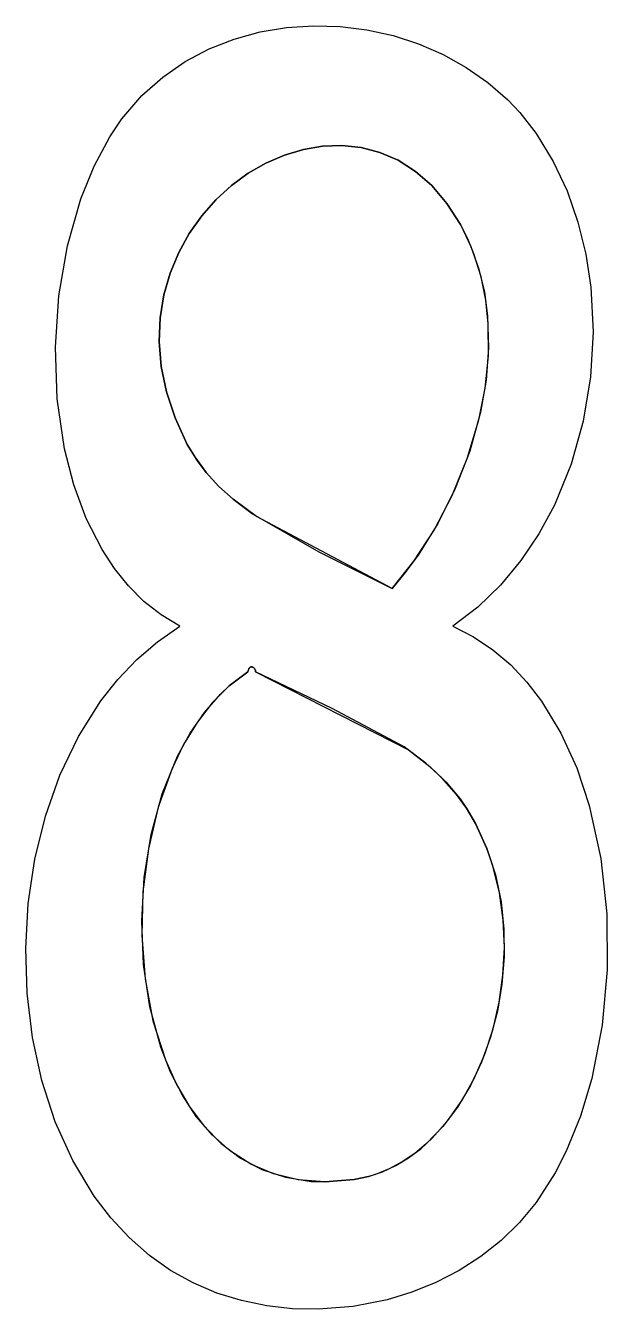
# Model space of a CAD drawing. Extents: x 0.15 to 1.08, y 0.15 to 2.22.
import ezdxf

# ---------------------------------------------------------------- set-up
doc = ezdxf.new("R2010")
doc.units = 0
doc.layers.add('8', color=7, linetype='CONTINUOUS')

msp = doc.modelspace()

# ---------------------------------------------------------------- linework, layer by layer
at = {"layer": '8'}
for points in [[(0.8317, 1.2526, 5.7484), (0.8652, 1.2356, 5.7484), (0.8962, 1.2148, 5.7484), (0.9247, 1.1904, 5.7484), (0.9508, 1.1628, 5.7484), (0.9744, 1.1321, 5.7484), (1.0053, 1.081, 5.7484), (1.0307, 1.0249, 5.7484), (1.0509, 0.9645, 5.7484), (1.0696, 0.8791, 5.7484), (1.0792, 0.7902, 5.7484), (1.0799, 0.7002, 5.7484), (1.0717, 0.6113, 5.7484), (1.0549, 0.5257, 5.7484), (1.0368, 0.4652, 5.7484), (1.0139, 0.4087, 5.7484), (0.9962, 0.3739, 5.7484), (0.9657, 0.3265, 5.7484), (0.939, 0.2943, 5.7484), (0.9092, 0.2653, 5.7484), (0.8767, 0.2395, 5.7484), (0.8417, 0.217, 5.7484), (0.8047, 0.1979, 5.7484), (0.7661, 0.1822, 5.7484), (0.7261, 0.1699, 5.7484), (0.6714, 0.1591, 5.7484), (0.6159, 0.1546, 5.7484), (0.5742, 0.1555, 5.7484), (0.5328, 0.1602, 5.7484), (0.4922, 0.1686, 5.7484), (0.4527, 0.1808, 5.7484), (0.4146, 0.197, 5.7484), (0.3784, 0.2171, 5.7484), (0.3443, 0.2412, 5.7484), (0.3119, 0.2699, 5.7484), (0.2824, 0.3018, 5.7484), (0.2557, 0.3367, 5.7484), (0.2212, 0.3939, 5.7484), (0.1932, 0.4561, 5.7484), (0.1716, 0.5223, 5.7484), (0.1565, 0.5914, 5.7484), (0.1479, 0.6626, 5.7484), (0.1456, 0.7348, 5.7484), (0.1498, 0.8069, 5.7484), (0.1604, 0.8781, 5.7484), (0.1773, 0.9472, 5.7484), (0.2006, 1.0133, 5.7484), (0.2303, 1.0754, 5.7484), (0.2662, 1.1325, 5.7484), (0.2937, 1.1672, 5.7484), (0.324, 1.1991, 5.7484), (0.3571, 1.2276, 5.7484), (0.393, 1.2526, 5.7484), (0.363, 1.2708, 5.7484), (0.3355, 1.2926, 5.7484), (0.3106, 1.3175, 5.7484), (0.2882, 1.3453, 5.7484), (0.2683, 1.3758, 5.7484), (0.2429, 1.4258, 5.7484), (0.2229, 1.4801, 5.7484), (0.2082, 1.5378, 5.7484), (0.1964, 1.6184, 5.7484), (0.1934, 1.7011, 5.7484), (0.199, 1.7837, 5.7484), (0.2127, 1.864, 5.7484), (0.2343, 1.9396, 5.7484), (0.2555, 1.9919, 5.7484), (0.2809, 2.0395, 5.7484), (0.3001, 2.068, 5.7484), (0.3321, 2.1055, 5.7484), (0.3657, 2.1352, 5.7484), (0.4019, 2.1602, 5.7484), (0.4403, 2.1806, 5.7484), (0.4805, 2.1965, 5.7484), (0.5221, 2.208, 5.7484), (0.5646, 2.2151, 5.7484), (0.6077, 2.218, 5.7484), (0.6509, 2.2167, 5.7484), (0.6937, 2.2113, 5.7484), (0.7358, 2.202, 5.7484), (0.7767, 2.1887, 5.7484), (0.816, 2.1717, 5.7484), (0.8532, 2.151, 5.7484), (0.8881, 2.1266, 5.7484), (0.92, 2.0987, 5.7484), (0.9395, 2.0782, 5.7484), (0.9657, 2.0446, 5.7484), (0.9929, 1.9999, 5.7484), (1.0152, 1.9523, 5.7484), (1.0327, 1.9024, 5.7484), (1.0455, 1.8506, 5.7484), (1.0536, 1.7976, 5.7484), (1.0573, 1.7256, 5.7484), (1.0531, 1.6534, 5.7484), (1.0411, 1.5822, 5.7484), (1.0216, 1.5131, 5.7484), (0.9948, 1.4475, 5.7484), (0.9699, 1.4013, 5.7484), (0.9411, 1.3582, 5.7484), (0.9084, 1.3186, 5.7484), (0.8719, 1.2833, 5.7484)], [(0.8439, 1.8984, 5.7484), (0.8221, 1.9324, 5.7484), (0.7979, 1.9609, 5.7484), (0.7716, 1.9838, 5.7484), (0.7437, 2.0016, 5.7484), (0.7145, 2.0143, 5.7484), (0.6843, 2.0222, 5.7484), (0.6535, 2.0255, 5.7484), (0.6225, 2.0244, 5.7484), (0.5916, 2.0192, 5.7484), (0.5611, 2.01, 5.7484), (0.5315, 1.9971, 5.7484), (0.5031, 1.9807, 5.7484), (0.4762, 1.9609, 5.7484), (0.4512, 1.9381, 5.7484), (0.4285, 1.9124, 5.7484), (0.4084, 1.8841, 5.7484), (0.3914, 1.8533, 5.7484), (0.3776, 1.8203, 5.7484), (0.3676, 1.7853, 5.7484), (0.3616, 1.7485, 5.7484), (0.36, 1.7101, 5.7484), (0.3633, 1.6703, 5.7484), (0.3716, 1.6294, 5.7484), (0.3855, 1.5876, 5.7484), (0.4052, 1.545, 5.7484), (0.4172, 1.5247, 5.7484), (0.4354, 1.4999, 5.7484), (0.456, 1.4773, 5.7484), (0.4787, 1.4567, 5.7484), (0.5099, 1.4332, 5.7484), (0.6167, 1.3724, 5.7484), (0.7342, 1.3135, 5.7484), (0.7691, 1.3572, 5.7484), (0.8015, 1.4073, 5.7484), (0.8305, 1.4627, 5.7484), (0.8548, 1.5221, 5.7484), (0.8735, 1.5843, 5.7484), (0.8836, 1.6354, 5.7484), (0.8888, 1.6871, 5.7484), (0.8886, 1.7386, 5.7484), (0.8846, 1.7768, 5.7484), (0.877, 1.8145, 5.7484), (0.8655, 1.8512, 5.7484), (0.8556, 1.8751, 5.7484)], [(0.7342, 1.3135, 5.7484), (0.5164, 1.4288, 5.7484), (0.4787, 1.4567, 5.7484), (0.456, 1.4773, 5.7484), (0.4354, 1.4999, 5.7484), (0.4215, 1.5183, 5.7484), (0.4052, 1.545, 5.7484), (0.3855, 1.5876, 5.7484), (0.3716, 1.6294, 5.7484), (0.3633, 1.6703, 5.7484), (0.36, 1.7101, 5.7484), (0.3616, 1.7485, 5.7484), (0.3676, 1.7853, 5.7484), (0.3776, 1.8203, 5.7484), (0.3914, 1.8533, 5.7484), (0.4084, 1.8841, 5.7484), (0.4285, 1.9124, 5.7484), (0.4512, 1.9381, 5.7484), (0.4762, 1.9609, 5.7484), (0.5031, 1.9807, 5.7484), (0.5315, 1.9971, 5.7484), (0.5611, 2.01, 5.7484), (0.5916, 2.0192, 5.7484), (0.6225, 2.0244, 5.7484), (0.6535, 2.0255, 5.7484), (0.6843, 2.0222, 5.7484), (0.7145, 2.0143, 5.7484), (0.7437, 2.0016, 5.7484), (0.7716, 1.9838, 5.7484), (0.7979, 1.9609, 5.7484), (0.8221, 1.9324, 5.7484), (0.8439, 1.8984, 5.7484), (0.8608, 1.8632, 5.7484), (0.8736, 1.8268, 5.7484), (0.8825, 1.7895, 5.7484), (0.8877, 1.7514, 5.7484), (0.8893, 1.7, 5.7484), (0.8854, 1.6483, 5.7484), (0.8764, 1.597, 5.7484), (0.859, 1.5343, 5.7484), (0.8357, 1.4743, 5.7484), (0.8076, 1.418, 5.7484), (0.7758, 1.3668, 5.7484), (0.7554, 1.3389, 5.7484)], [(0.5027, 1.1795, 5.7484), (0.5032, 1.1817, 5.7484), (0.5038, 1.1836, 5.7484), (0.5043, 1.1846, 5.7484), (0.5049, 1.1854, 5.7484), (0.5054, 1.1861, 5.7484), (0.506, 1.1866, 5.7484), (0.5067, 1.187, 5.7484), (0.507, 1.1872, 5.7484), (0.5073, 1.1873, 5.7484), (0.5077, 1.1873, 5.7484), (0.508, 1.1874, 5.7484), (0.5087, 1.1874, 5.7484), (0.5093, 1.1873, 5.7484), (0.51, 1.1871, 5.7484), (0.5106, 1.1868, 5.7484), (0.5113, 1.1864, 5.7484), (0.5119, 1.1859, 5.7484), (0.5124, 1.1854, 5.7484), (0.513, 1.1847, 5.7484), (0.5134, 1.1841, 5.7484), (0.5138, 1.1834, 5.7484), (0.5142, 1.1826, 5.7484), (0.5145, 1.1819, 5.7484), (0.5147, 1.1811, 5.7484), (0.5148, 1.1803, 5.7484), (0.5149, 1.1795, 5.7484), (0.7606, 1.0537, 5.7484), (0.795, 1.027, 5.7484), (0.8204, 1.0027, 5.7484), (0.8434, 0.9752, 5.7484), (0.8539, 0.9601, 5.7484), (0.8682, 0.9358, 5.7484), (0.8866, 0.8954, 5.7484), (0.9002, 0.8532, 5.7484), (0.9092, 0.8097, 5.7484), (0.9138, 0.7656, 5.7484), (0.9142, 0.7212, 5.7484), (0.9107, 0.6771, 5.7484), (0.9033, 0.6339, 5.7484), (0.8922, 0.592, 5.7484), (0.8778, 0.5519, 5.7484), (0.8601, 0.5143, 5.7484), (0.8393, 0.4796, 5.7484), (0.8157, 0.4483, 5.7484), (0.7894, 0.421, 5.7484), (0.7705, 0.4052, 5.7484), (0.7506, 0.3916, 5.7484), (0.7296, 0.3803, 5.7484), (0.7077, 0.3714, 5.7484), (0.6965, 0.368, 5.7484), (0.6733, 0.3631, 5.7484), (0.6264, 0.3595, 5.7484), (0.5832, 0.3628, 5.7484), (0.5435, 0.3724, 5.7484), (0.5074, 0.3879, 5.7484), (0.4747, 0.4088, 5.7484), (0.4455, 0.4345, 5.7484), (0.4197, 0.4646, 5.7484), (0.3973, 0.4986, 5.7484), (0.3782, 0.5359, 5.7484), (0.3625, 0.5761, 5.7484), (0.3451, 0.6406, 5.7484), (0.335, 0.7087, 5.7484), (0.332, 0.7787, 5.7484), (0.3361, 0.8489, 5.7484), (0.3472, 0.9176, 5.7484), (0.3651, 0.9832, 5.7484), (0.3897, 1.0438, 5.7484), (0.4097, 1.0807, 5.7484), (0.4327, 1.1141, 5.7484), (0.4586, 1.1436, 5.7484), (0.4726, 1.1568, 5.7484)], [(0.6733, 0.3631, 5.7484), (0.6965, 0.368, 5.7484), (0.7188, 0.3756, 5.7484), (0.7402, 0.3857, 5.7484), (0.7607, 0.3981, 5.7484), (0.7801, 0.4128, 5.7484), (0.7985, 0.4296, 5.7484), (0.8239, 0.4583, 5.7484), (0.8466, 0.4908, 5.7484), (0.8663, 0.5266, 5.7484), (0.883, 0.565, 5.7484), (0.8963, 0.6057, 5.7484), (0.9061, 0.6482, 5.7484), (0.9123, 0.6917, 5.7484), (0.9146, 0.736, 5.7484), (0.9127, 0.7803, 5.7484), (0.9067, 0.8243, 5.7484), (0.8962, 0.8674, 5.7484), (0.8866, 0.8954, 5.7484), (0.8682, 0.9358, 5.7484), (0.8539, 0.9601, 5.7484), (0.8379, 0.9824, 5.7484), (0.8143, 1.009, 5.7484), (0.7884, 1.0327, 5.7484), (0.7534, 1.0586, 5.7484), (0.638, 1.1204, 5.7484), (0.5149, 1.1795, 5.7484), (0.5148, 1.1803, 5.7484), (0.5147, 1.1811, 5.7484), (0.5145, 1.1819, 5.7484), (0.5142, 1.1826, 5.7484), (0.5138, 1.1834, 5.7484), (0.5134, 1.1841, 5.7484), (0.513, 1.1847, 5.7484), (0.5124, 1.1854, 5.7484), (0.5119, 1.1859, 5.7484), (0.5113, 1.1864, 5.7484), (0.5106, 1.1868, 5.7484), (0.51, 1.1871, 5.7484), (0.5093, 1.1873, 5.7484), (0.5087, 1.1874, 5.7484), (0.508, 1.1874, 5.7484), (0.5077, 1.1873, 5.7484), (0.5073, 1.1873, 5.7484), (0.507, 1.1872, 5.7484), (0.5067, 1.187, 5.7484), (0.5064, 1.1868, 5.7484), (0.5057, 1.1864, 5.7484), (0.5051, 1.1858, 5.7484), (0.5046, 1.185, 5.7484), (0.5041, 1.1841, 5.7484), (0.5036, 1.183, 5.7484), (0.5032, 1.1817, 5.7484), (0.5027, 1.1795, 5.7484), (0.4726, 1.1568, 5.7484), (0.4453, 1.1294, 5.7484), (0.4209, 1.0979, 5.7484), (0.3993, 1.0626, 5.7484), (0.3807, 1.0242, 5.7484), (0.3583, 0.9618, 5.7484), (0.3427, 0.895, 5.7484), (0.334, 0.8256, 5.7484), (0.3322, 0.7553, 5.7484), (0.3375, 0.6857, 5.7484), (0.3501, 0.6186, 5.7484), (0.37, 0.5557, 5.7484), (0.3874, 0.5169, 5.7484), (0.4081, 0.4812, 5.7484), (0.4322, 0.4491, 5.7484), (0.4597, 0.4211, 5.7484), (0.4906, 0.3977, 5.7484), (0.525, 0.3795, 5.7484), (0.5629, 0.3668, 5.7484), (0.6044, 0.3603, 5.7484), (0.6264, 0.3595, 5.7484)]]:
    msp.add_polyline3d(points, close=True, dxfattribs=at)

doc.saveas('drawing.dxf')
